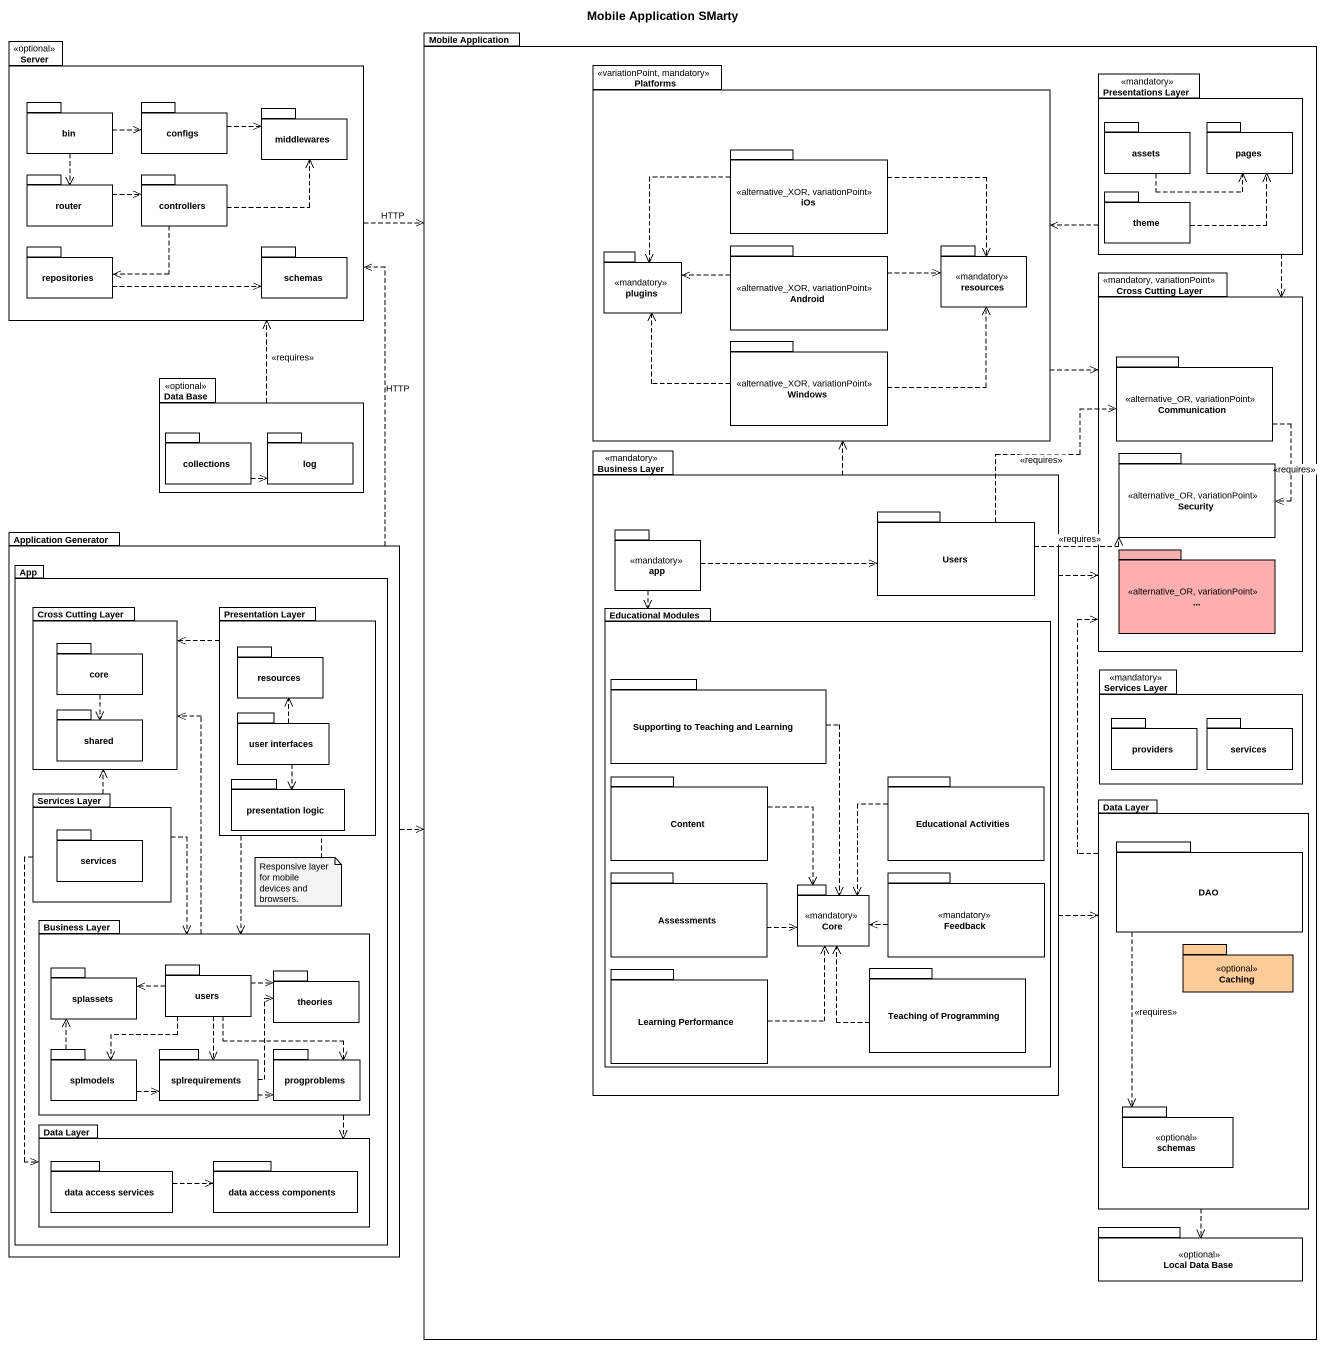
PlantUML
@startuml
title Mobile Application SMarty
package Server <<optional>> #FFFFFF {
  package bin #FFFFFF {
  }
  package configs #FFFFFF {
  }
  package middlewares #FFFFFF {
  }
  package router #FFFFFF {
  }
  package controllers #FFFFFF {
  }
  package repositories #FFFFFF {
  }
  package schemas #FFFFFF {
  }
}
package "Mobile Application" as Mobile_Application #FFFFFF {
  package Platforms <<variationPoint, mandatory>> #FFFFFF {
    package iOs <<alternative_XOR, variationPoint>> #FFFFFF {
    }
    package Android <<alternative_XOR, variationPoint>> #FFFFFF {
    }
    package resources <<mandatory>> #FFFFFF {
    }
    package plugins <<mandatory>> #FFFFFF {
    }
    package Windows <<alternative_XOR, variationPoint>> #FFFFFF {
    }
  }
  package "Presentations Layer" as Presentations_Layer <<mandatory>> #FFFFFF {
    package assets #FFFFFF {
    }
    package pages #FFFFFF {
    }
    package theme #FFFFFF {
    }
  }
  package "Cross Cutting Layer" as Cross_Cutting_Layer <<mandatory, variationPoint>> #FFFFFF {
    package Communication <<alternative_OR, variationPoint>> #FFFFFF {
    }
    package Security <<alternative_OR, variationPoint>> #FFFFFF {
    }
    package "..." as package1 <<alternative_OR, variationPoint>> #FFAFAF {
    }
  }
  package "Business Layer" as Business_Layer <<mandatory>> #FFFFFF {
    package Users #FFFFFF {
    }
    package app <<mandatory>> #FFFFFF {
    }
    package "Educational Modules" as Educational_Modules #FFFFFF {
      package "Supporting to Teaching and Learning" as Supporting_to_Teaching_and #FFFFFF {
      }
      package Content #FFFFFF {
      }
      package "Educational Activities" as Educational_Activities #FFFFFF {
      }
      package Assessments #FFFFFF {
      }
      package Core <<mandatory>> #FFFFFF {
      }
      package Feedback <<mandatory>> #FFFFFF {
      }
      package "Learning Performance" as Learning_Performance #FFFFFF {
      }
      package "Teaching of Programming" as Teaching_of_Programming #FFFFFF {
      }
    }
  }
  package "Services Layer" as Services_Layer <<mandatory>> #FFFFFF {
    package providers #FFFFFF {
    }
    package services #FFFFFF {
    }
  }
  package "Data Layer" as Data_Layer #FFFFFF {
    package DAO #FFFFFF {
    }
    package Caching <<optional>> #FFCC99 {
    }
    package "schemas" as schemas_2 <<optional>> #FFFFFF {
    }
  }
  package "Local Data Base" as Local_Data_Base <<optional>> #FFFFFF {
  }
}
package "Data Base" as Data_Base <<optional>> #FFFFFF {
  package "collections" as collections_ #FFFFFF {
  }
  package log #FFFFFF {
  }
}
package "Application Generator" as Application_Generator #FFFFFF {
  package App #FFFFFF {
    package "Cross Cutting Layer" as Cross_Cutting_Layer_2 #FFFFFF {
      package core #FFFFFF {
      }
      package shared #FFFFFF {
      }
    }
    package "Presentation Layer" as Presentation_Layer #FFFFFF {
      package "resources" as resources_2 #FFFFFF {
      }
      package "user interfaces" as user_interfaces #FFFFFF {
      }
      package "presentation logic" as presentation_logic #FFFFFF {
      }
    }
    package "Services Layer" as Services_Layer_2 #FFFFFF {
      package "services" as services_2 #FFFFFF {
      }
    }
    package "Business Layer" as Business_Layer_2 #FFFFFF {
      package splassets #FFFFFF {
      }
      package users #FFFFFF {
      }
      package theories #FFFFFF {
      }
      package splmodels #FFFFFF {
      }
      package splrequirements #FFFFFF {
      }
      package progproblems #FFFFFF {
      }
    }
    package "Data Layer" as Data_Layer_2 #FFFFFF {
      package "data access services" as data_access_services #FFFFFF {
      }
      package "data access components" as data_access_components #FFFFFF {
      }
    }
  }
}
Server ..> Mobile_Application : HTTP
Platforms .right.> Cross_Cutting_Layer
Presentations_Layer .left.> Platforms
Presentations_Layer ..> Cross_Cutting_Layer
bin .right.> configs
bin ..> router
configs .right.> middlewares
assets .right.> pages
iOs .right.> resources
iOs .left.> plugins
router .right.> controllers
controllers .right.> middlewares
controllers ..> repositories
theme .up.> pages
Android .right.> resources
Android .left.> plugins
repositories .right.> schemas
Windows .up.> resources
Windows .up.> plugins
Communication ..> Security : <<requires>>
Data_Base .up.> Server : <<requires>>
collections_ .right.> log
Business_Layer .up.> Platforms
Business_Layer .up.> Cross_Cutting_Layer
Business_Layer ..> Data_Layer
Users .up.> Communication : <<requires>>
Users .right.> Security : <<requires>>
Application_Generator .up.> Server : HTTP
Application_Generator .right.> Mobile_Application
app .right.> Users
app ..> Educational_Modules
Presentation_Layer .left.> Cross_Cutting_Layer_2
Presentation_Layer ..> Business_Layer_2
core ..> shared
Supporting_to_Teaching_and ..> Core
user_interfaces .up.> resources_2
user_interfaces ..> presentation_logic
Content ..> Core
Educational_Activities ..> Core
Services_Layer_2 .up.> Cross_Cutting_Layer_2
Services_Layer_2 ..> Business_Layer_2
Services_Layer_2 ..> Data_Layer_2
Data_Layer .up.> Cross_Cutting_Layer
Data_Layer ..> Local_Data_Base
DAO ..> schemas_2 : <<requires>>
Assessments .right.> Core
Feedback .left.> Core
Business_Layer_2 .up.> Cross_Cutting_Layer_2
Business_Layer_2 ..> Data_Layer_2
users .left.> splassets
users .right.> theories
users ..> splmodels
users ..> splrequirements
users ..> progproblems
Learning_Performance .up.> Core
Teaching_of_Programming .up.> Core
splmodels .up.> splassets
splmodels .right.> splrequirements
splrequirements .up.> theories
splrequirements .right.> progproblems
data_access_services .right.> data_access_components
note bottom of Presentation_Layer : Responsive layer for mobile devices and browsers.
@enduml
